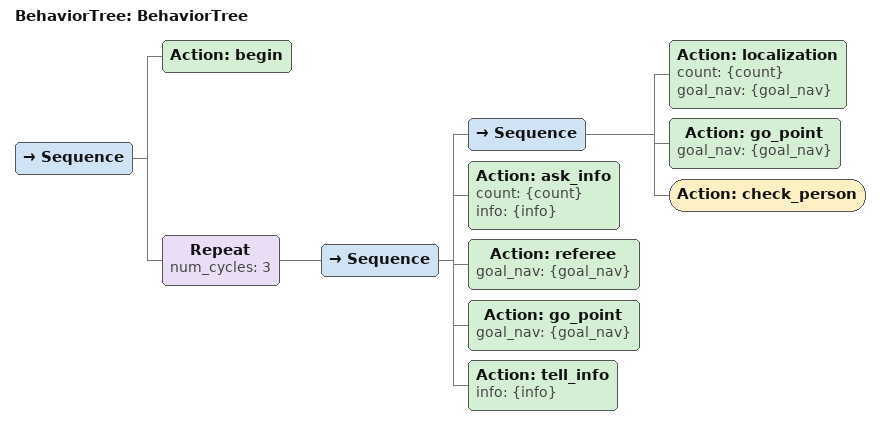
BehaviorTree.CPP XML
<?xml version="1.0"?>
<root main_tree_to_execute="BehaviorTree">
    <BehaviorTree ID="BehaviorTree">
        <Sequence>
            <Action ID="begin"/>
            <Repeat num_cycles="3">
                <Sequence>
                    <Sequence>
                        <Action ID="localization" count="{count}" goal_nav="{goal_nav}"/>
                        <Action ID="go_point" goal_nav="{goal_nav}"/>
                        <Action ID="check_person"/>
                    </Sequence>
                    <Action ID="ask_info" count="{count}" info="{info}"/>
                    <Action ID="referee" goal_nav="{goal_nav}"/>
                    <Action ID="go_point" goal_nav="{goal_nav}"/>
                    <Action ID="tell_info" info="{info}"/>
                </Sequence>
            </Repeat>
        </Sequence>
    </BehaviorTree>
</root>
